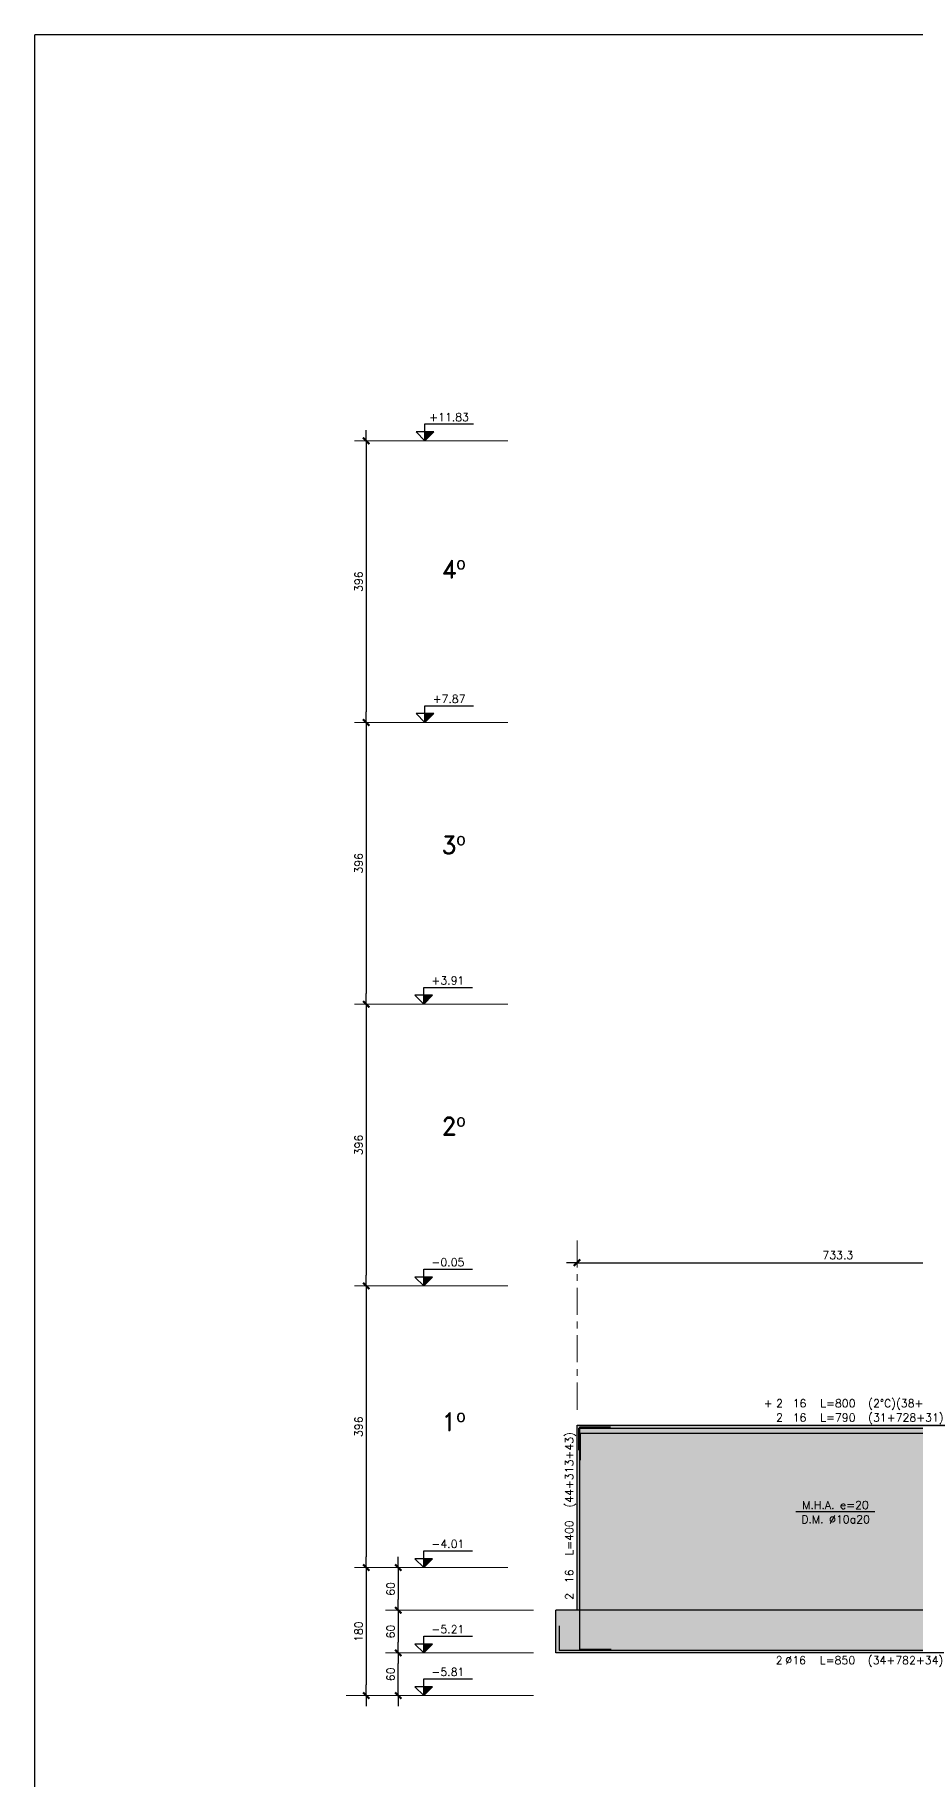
# Model space of a CAD drawing. Extents: x -9282 to 18119, y -11629 to 17404.
# Drawn here: x -58 to 1179, y 1671 to 4123 of the extents above; entities that cross this region are included whole.
import ezdxf
from ezdxf.enums import TextEntityAlignment as Align

# ---------------------------------------------------------------- set-up
doc = ezdxf.new("R2010")
doc.units = 0
doc.header["$LTSCALE"] = 30
doc.header["$MEASUREMENT"] = 0
doc.linetypes.add('EJEH$0$Grid Line', pattern=[2.2225, 1.27, -0.3175, 0.3175, -0.3175])
doc.linetypes.add('EJEH$0$RLE-PROYECCION', pattern=[0.71438, 0.47625, -0.23813])
doc.layers.get('0').update_dxf_attribs({"linetype": 'CONTINUOUS'})
doc.layers.add('EJEH$0$RLA-ACHURADO', color=30, linetype='EJEH$0$RLE-PROYECCION', lineweight=15, transparency=0.7)
for name, color, linetype, lineweight in [('EJEH$0$RLA-CONTORNO', 30, 'CONTINUOUS', 25), ('EJEH$0$RLA-NIVEL-1', 1, 'CONTINUOUS', 9), ('EJEH$0$RLA-SELLO', 3, 'CONTINUOUS', 9), ('EJEH$0$RLE-EJES-AUXILIAR', 1, 'EJEH$0$Grid Line', 15)]:
    doc.layers.add(name, color=color, linetype=linetype, lineweight=lineweight)
for name, color, linetype in [('EJEH$0$RLA-COTAS1', 2, 'CONTINUOUS'), ('EJEH$0$RLA-FE', 7, 'CONTINUOUS'), ('EJEH$0$RLA-TEXTOS-FE', 9, 'CONTINUOUS'), ('EJEH$0$RLA-TEXTOS1', 9, 'CONTINUOUS'), ('EJEH$0$RLA-TEXTOS2', 6, 'CONTINUOUS'), ('RLA-FORMATO', 7, 'CONTINUOUS')]:
    doc.layers.add(name, color=color, linetype=linetype)
doc.styles.add('EJEH$0$RomanD', font='romand.shx', dxfattribs={"height": 31.5})
doc.styles.add('EJEH$0$RomanS', font='romans.shx', dxfattribs={"height": 11.25})
doc.dimstyles.new('EJEH$0$ING-50', dxfattribs={"dimscale": 50, "dimtxt": 0.27, "dimasz": 0.3, "dimexe": 0, "dimexo": 0, "dimgap": 0.1, "dimtad": 1, "dimdec": 1, "dimzin": 12, "dimdsep": 46, "dimtxsty": 'EJEH$0$RomanS', "dimblk": 'EJEH$0$TICK1', "dimblk1": 'EJEH$0$TICK1', "dimblk2": 'EJEH$0$TICK1', "dimcen": 0.09, "dimclrd": 2, "dimclre": 1, "dimclrt": 3, "dimadec": 0, "dimazin": 0, "dimtfac": 1, "dimtdec": 0, "dimtix": 1, "dimtmove": 2, "dimatfit": 3, "dimldrblk": 'EJEH$0$TICK1', "dimfxl": 0, "dimfxlon": 1, "dimtolj": 1, "dimtzin": 0, "dimarcsym": 0})

# ---------------------------------------------------------------- blocks, each defined once
blk = doc.blocks.new('EJEH$0$TICK1')
at = {"color": 2}
for points in [[(0, 0), (-1, 0)], [(0, 0), (1, 0)]]:
    blk.add_lwpolyline(points, dxfattribs=at)
at = {"color": 2, "const_width": 0.2}
blk.add_lwpolyline([(-0.3, -0.3), (0.3, 0.3)], dxfattribs=at)
blk = doc.blocks.new('EJEH$0$DIMBLOCK7-EJE H')
at = {"layer": 'EJEH$0$RLA-COTAS1', "color": 2, "lineweight": -2, "transparency": 16777216}
blk.add_line((-2503.7, 1168), (-2503.7, 802), dxfattribs=at)
at = {"layer": 'EJEH$0$RLA-COTAS1', "color": 2, "lineweight": -2, "transparency": 16777216, "xscale": 15, "yscale": 15, "zscale": 15}
for p, rotation in [((-2503.7, 1183), 90), ((-2503.7, 787), 270)]:
    blk.add_blockref('EJEH$0$TICK1', p, dxfattribs=dict(at, rotation=rotation))
at = {"layer": 'EJEH$0$RLA-COTAS1', "color": 3, "transparency": 16777216, "insert": (-2514.4, 985), "char_height": 11.25, "attachment_point": 5, "rotation": 90, "style": 'EJEH$0$RomanS'}
blk.add_mtext('\\A1;396', dxfattribs=at)
blk = doc.blocks.new('EJEH$0$DIMBLOCK8-EJE H')
at = {"layer": 'EJEH$0$RLA-COTAS1', "color": 2, "lineweight": -2, "transparency": 16777216}
blk.add_line((-2503.7, 772), (-2503.7, 406), dxfattribs=at)
at = {"layer": 'EJEH$0$RLA-COTAS1', "color": 2, "lineweight": -2, "transparency": 16777216, "xscale": 15, "yscale": 15, "zscale": 15}
for p, rotation in [((-2503.7, 787), 90), ((-2503.7, 391), 270)]:
    blk.add_blockref('EJEH$0$TICK1', p, dxfattribs=dict(at, rotation=rotation))
at = {"layer": 'EJEH$0$RLA-COTAS1', "color": 3, "transparency": 16777216, "insert": (-2514.4, 589), "char_height": 11.25, "attachment_point": 5, "rotation": 90, "style": 'EJEH$0$RomanS'}
blk.add_mtext('\\A1;396', dxfattribs=at)
blk = doc.blocks.new('EJEH$0$DIMBLOCK9-EJE H')
at = {"layer": 'EJEH$0$RLA-COTAS1', "color": 2, "lineweight": -2, "transparency": 16777216}
blk.add_line((-2503.7, 376), (-2503.7, 10), dxfattribs=at)
at = {"layer": 'EJEH$0$RLA-COTAS1', "color": 2, "lineweight": -2, "transparency": 16777216, "xscale": 15, "yscale": 15, "zscale": 15}
for p, rotation in [((-2503.7, 391), 90), ((-2503.7, -5), 270)]:
    blk.add_blockref('EJEH$0$TICK1', p, dxfattribs=dict(at, rotation=rotation))
at = {"layer": 'EJEH$0$RLA-COTAS1', "color": 3, "transparency": 16777216, "insert": (-2514.4, 193), "char_height": 11.25, "attachment_point": 5, "rotation": 90, "style": 'EJEH$0$RomanS'}
blk.add_mtext('\\A1;396', dxfattribs=at)
blk = doc.blocks.new('EJEH$0$DIMBLOCK10-EJE H')
at = {"layer": 'EJEH$0$RLA-COTAS1', "color": 2, "lineweight": -2, "transparency": 16777216}
blk.add_line((-2503.7, -20), (-2503.7, -386), dxfattribs=at)
at = {"layer": 'EJEH$0$RLA-COTAS1', "color": 2, "lineweight": -2, "transparency": 16777216, "xscale": 15, "yscale": 15, "zscale": 15}
for p, rotation in [((-2503.7, -5), 90), ((-2503.7, -401), 270)]:
    blk.add_blockref('EJEH$0$TICK1', p, dxfattribs=dict(at, rotation=rotation))
at = {"layer": 'EJEH$0$RLA-COTAS1', "color": 3, "transparency": 16777216, "insert": (-2514.4, -203), "char_height": 11.25, "attachment_point": 5, "rotation": 90, "style": 'EJEH$0$RomanS'}
blk.add_mtext('\\A1;396', dxfattribs=at)
blk = doc.blocks.new('EJEH$0$DIMBLOCK11-EJE H')
at = {"layer": 'EJEH$0$RLA-COTAS1', "color": 2, "lineweight": -2, "transparency": 16777216}
blk.add_line((-2503.7, -416), (-2503.7, -566), dxfattribs=at)
at = {"layer": 'EJEH$0$RLA-COTAS1', "color": 2, "lineweight": -2, "transparency": 16777216, "xscale": 15, "yscale": 15, "zscale": 15}
for p, rotation in [((-2503.7, -401), 90), ((-2503.7, -581), 270)]:
    blk.add_blockref('EJEH$0$TICK1', p, dxfattribs=dict(at, rotation=rotation))
at = {"layer": 'EJEH$0$RLA-COTAS1', "color": 3, "transparency": 16777216, "insert": (-2514.4, -491), "char_height": 11.25, "attachment_point": 5, "rotation": 90, "style": 'EJEH$0$RomanS'}
blk.add_mtext('\\A1;180', dxfattribs=at)
blk = doc.blocks.new('EJEH$0$DIMBLOCK12-EJE H')
at = {"layer": 'EJEH$0$RLA-COTAS1', "color": 2, "lineweight": -2, "transparency": 16777216}
blk.add_line((-2458.7, -416), (-2458.7, -446), dxfattribs=at)
at = {"layer": 'EJEH$0$RLA-COTAS1', "color": 2, "lineweight": -2, "transparency": 16777216, "xscale": 15, "yscale": 15, "zscale": 15}
for p, rotation in [((-2458.7, -401), 90), ((-2458.7, -461), 270)]:
    blk.add_blockref('EJEH$0$TICK1', p, dxfattribs=dict(at, rotation=rotation))
at = {"layer": 'EJEH$0$RLA-COTAS1', "color": 3, "transparency": 16777216, "insert": (-2469.4, -431), "char_height": 11.25, "attachment_point": 5, "rotation": 90, "style": 'EJEH$0$RomanS'}
blk.add_mtext('\\A1;60', dxfattribs=at)
blk = doc.blocks.new('EJEH$0$DIMBLOCK13-EJE H')
at = {"layer": 'EJEH$0$RLA-COTAS1', "color": 2, "lineweight": -2, "transparency": 16777216}
blk.add_line((-2458.7, -476), (-2458.7, -506), dxfattribs=at)
at = {"layer": 'EJEH$0$RLA-COTAS1', "color": 2, "lineweight": -2, "transparency": 16777216, "xscale": 15, "yscale": 15, "zscale": 15}
for p, rotation in [((-2458.7, -461), 90), ((-2458.7, -521), 270)]:
    blk.add_blockref('EJEH$0$TICK1', p, dxfattribs=dict(at, rotation=rotation))
at = {"layer": 'EJEH$0$RLA-COTAS1', "color": 3, "transparency": 16777216, "insert": (-2469.4, -491), "char_height": 11.25, "attachment_point": 5, "rotation": 90, "style": 'EJEH$0$RomanS'}
blk.add_mtext('\\A1;60', dxfattribs=at)
blk = doc.blocks.new('EJEH$0$nivel-el')
blk.add_hatch(color=1).paths.add_polyline_path([(0, 0), (12.5, 12.5), (0, 12.5)])
at = {"color": 3}
blk.add_lwpolyline([(0, 0), (12.5, 12.5), (-12.5, 12.5), (0, 0), (0, 23.61), (68.35, 23.61)], dxfattribs=at)
blk.add_lwpolyline([(0, 0), (12.5, 12.5), (0, 12.5), (0, 0)])
at = {"color": 3, "style": 'EJEH$0$RomanS', "flags": 4}
blk.add_attdef('%%P0.00', text='', height=11.25, dxfattribs=at).set_placement((33.96, 27.67), align=Align.CENTER)
blk = doc.blocks.new('*D166')
at = {"layer": 'EJEH$0$RLA-COTAS1', "color": 2, "lineweight": -2, "transparency": 16777216}
blk.add_line((-2458.7, -566), (-2458.7, -536), dxfattribs=at)
at = {"layer": 'EJEH$0$RLA-COTAS1', "color": 2, "lineweight": -2, "transparency": 16777216, "xscale": 15, "yscale": 15, "zscale": 15}
for p, rotation in [((-2458.7, -521), 90), ((-2458.7, -581), 270)]:
    blk.add_blockref('EJEH$0$TICK1', p, dxfattribs=dict(at, rotation=rotation))
at = {"layer": 'EJEH$0$RLA-COTAS1', "color": 3, "transparency": 16777216, "insert": (-2469.4, -551), "char_height": 11.25, "attachment_point": 5, "rotation": 90, "style": 'EJEH$0$RomanS'}
blk.add_mtext('\\A1;60', dxfattribs=at)
blk = doc.blocks.new('*U170')
at = {"layer": 'EJEH$0$RLA-FE'}
for p, q in [((0, -31), (0, 0)), ((0, 0), (646.2, 0)), ((646.2, 0), (696.2, 0)), ((696.2, 0), (728, 0)), ((728, 0), (728, -31))]:
    blk.add_line(p, q, dxfattribs=at)
at = {"layer": 'EJEH$0$RLA-FE', "color": 3, "style": 'EJEH$0$RomanS', "flags": 8}
for tag, p in [('F=', (272.4, 9.3)), ('NUM', (286.8, 9.3))]:
    blk.add_attdef(tag, text='', height=11.2, dxfattribs=at).set_placement(p, align=Align.RIGHT)
at = {"layer": 'EJEH$0$RLA-FE', "color": 3, "style": 'EJEH$0$RomanS'}
for tag, p, flags in [('PHI', (290.7, 9.5), 14), ('DIAM', (300.6, 9.3), 12), ('MINUS', (322.6, 9.3), 13), ('MARK', (336, 9.3), 13), ('TEXTO_FE1', (339.3, 9.3), 8), ('TEXTO_FE2', (406.8, 9.3), 8), ('TIPO', (362.8, -75.8), 13), ('NVECES', (348.9, -94.7), 13), ('NUMFE', (352.9, -114.5), 13), ('CAPA', (361.1, -133.6), 13), ('DESPLAZA', (278.3, -151.6), 13), ('ESPACIO', (284.4, -170), 13), ('CANT', (298.2, -188.8), 13)]:
    blk.add_attdef(tag, p, '', height=11.2, dxfattribs=dict(at, flags=flags))
blk = doc.blocks.new('*D175')
at = {"layer": 'EJEH$0$RLA-COTAS1', "color": 2, "lineweight": -2, "transparency": 16777216}
blk.add_line((-2192.4, 27.6), (-1489.1, 27.6), dxfattribs=at)
at = {"layer": 'EJEH$0$RLA-COTAS1', "color": 2, "lineweight": -2, "transparency": 16777216, "xscale": 15, "yscale": 15, "zscale": 15, "rotation": 180}
blk.add_blockref('EJEH$0$TICK1', (-2207.4, 27.6), dxfattribs=at)
at = {"layer": 'EJEH$0$RLA-COTAS1', "color": 2, "lineweight": -2, "transparency": 16777216, "xscale": 15, "yscale": 15, "zscale": 15}
blk.add_blockref('EJEH$0$TICK1', (-1474.1, 27.6), dxfattribs=at)
at = {"layer": 'EJEH$0$RLA-COTAS1', "color": 3, "transparency": 16777216, "insert": (-1840.7, 38.3), "char_height": 11.25, "attachment_point": 5, "style": 'EJEH$0$RomanS'}
blk.add_mtext('\\A1;733.3', dxfattribs=at)
blk = doc.blocks.new('*U177')
at = {"layer": 'EJEH$0$RLA-FE'}
for p, q in [((0, -38), (0, 0)), ((0, 0), (641.2, 0)), ((641.2, 0), (691.2, 0)), ((691.2, 0), (723, 0)), ((723, 0), (723, -39))]:
    blk.add_line(p, q, dxfattribs=at)
at = {"layer": 'EJEH$0$RLA-FE', "color": 3, "style": 'EJEH$0$RomanS', "flags": 8}
for tag, p in [('F=', (269.9, 36.3)), ('NUM', (284.3, 36.3))]:
    blk.add_attdef(tag, text='', height=11.2, dxfattribs=at).set_placement(p, align=Align.RIGHT)
at = {"layer": 'EJEH$0$RLA-FE', "color": 3, "style": 'EJEH$0$RomanS'}
for tag, p, flags in [('PHI', (288.2, 36.5), 14), ('DIAM', (298.1, 36.3), 12), ('MINUS', (320.1, 36.3), 13), ('MARK', (333.5, 36.3), 13), ('TEXTO_FE1', (336.8, 36.3), 8), ('TEXTO_FE2', (404.3, 36.3), 8), ('TIPO', (360.3, -75.8), 13), ('NVECES', (346.4, -94.7), 13), ('NUMFE', (350.4, -114.5), 13), ('CAPA', (358.6, -133.6), 13), ('DESPLAZA', (278.3, -151.6), 13), ('ESPACIO', (284.4, -170), 13), ('CANT', (298.2, -188.8), 13)]:
    blk.add_attdef(tag, p, '', height=11.2, dxfattribs=dict(at, flags=flags))
blk = doc.blocks.new('*U178')
at = {"layer": 'EJEH$0$RLA-FE'}
for p, q in [((0, -44), (0, 0)), ((0, 0), (231.2, 0)), ((231.2, 0), (281.2, 0)), ((281.2, 0), (313, 0)), ((313, 0), (313, -43))]:
    blk.add_line(p, q, dxfattribs=at)
at = {"layer": 'EJEH$0$RLA-FE', "color": 3, "style": 'EJEH$0$RomanS', "flags": 8}
for tag, p in [('F=', (64.9, 9.3)), ('NUM', (79.3, 9.3))]:
    blk.add_attdef(tag, text='', height=11.2, dxfattribs=at).set_placement(p, align=Align.RIGHT)
at = {"layer": 'EJEH$0$RLA-FE', "color": 3, "style": 'EJEH$0$RomanS'}
for tag, p, flags in [('PHI', (83.2, 9.5), 14), ('DIAM', (93.1, 9.3), 12), ('MINUS', (115.1, 9.3), 13), ('MARK', (128.5, 9.3), 13), ('TEXTO_FE1', (131.8, 9.3), 8), ('TEXTO_FE2', (199.3, 9.3), 8), ('TIPO', (155.3, -75.8), 13), ('NVECES', (141.4, -94.7), 13), ('NUMFE', (145.4, -114.5), 13), ('CAPA', (153.6, -133.6), 13), ('DESPLAZA', (278.3, -151.6), 13), ('ESPACIO', (284.4, -170), 13), ('CANT', (298.2, -188.8), 13)]:
    blk.add_attdef(tag, p, '', height=11.2, dxfattribs=dict(at, flags=flags))
blk = doc.blocks.new('*U180')
at = {"layer": 'EJEH$0$RLA-FE'}
for p, q in [((0, 34), (0, 0)), ((782, 0), (782, 34)), ((0, 0), (700.2, 0)), ((700.2, 0), (750.2, 0)), ((750.2, 0), (782, 0))]:
    blk.add_line(p, q, dxfattribs=at)
at = {"layer": 'EJEH$0$RLA-FE', "color": 3, "style": 'EJEH$0$RomanS', "flags": 8}
for tag, p in [('F=', (299.4, -19.9)), ('NUM', (313.8, -19.9))]:
    blk.add_attdef(tag, text='', height=11.2, dxfattribs=at).set_placement(p, align=Align.RIGHT)
at = {"layer": 'EJEH$0$RLA-FE', "color": 3, "style": 'EJEH$0$RomanS'}
for tag, p, flags in [('PHI', (317.7, -19.7), 12), ('DIAM', (327.6, -19.9), 12), ('MINUS', (349.6, -19.9), 13), ('MARK', (363, -19.9), 13), ('TEXTO_FE1', (366.3, -19.9), 8), ('TEXTO_FE2', (433.8, -19.9), 8), ('TIPO', (389.8, -57.9), 13), ('NVECES', (375.9, -76.9), 13), ('NUMFE', (379.9, -96.6), 13), ('CAPA', (388.1, -115.7), 13), ('DESPLAZA', (277.2, -134.2), 13), ('ESPACIO', (283.2, -152.5), 13), ('CANT', (297.1, -171.3), 13)]:
    blk.add_attdef(tag, p, '', height=11.2, dxfattribs=dict(at, flags=flags))
blk = doc.blocks.new('EJEH')
at = {"layer": 'EJEH$0$RLA-ACHURADO'}
h = blk.add_hatch(dxfattribs=at)
h.set_pattern_fill('SAND - DENSE', color=256, style=0, pattern_type=2)
h.set_pattern_definition([(0, (-1046.108, -1997.392), (20.32, 5.08), [1.676, -13.564, 1.676, -13.564, -81.28]), (0, (-1046.108, -1997.392), (20.32, 5.08), [-30.48, 1.676, -28.804, 1.676, -13.564, -35.56]), (0, (-1046.108, -1997.392), (20.32, 5.08), [-76.2, 1.676, -8.484, 1.676, -23.724]), (120, (-1038.488, -1994.852), (-14.559409, 15.057636), [1.676, -13.564, 1.676, -13.564, -81.28]), (120, (-1038.488, -1994.852), (-14.559409, 15.057636), [-30.48, 1.676, -28.804, 1.676, -13.564, -35.56]), (120, (-1038.488, -1994.852), (-14.559409, 15.057636), [-76.2, 1.676, -8.484, 1.676, -23.724]), (240, (-1035.948, -1984.692), (-5.760591, -20.137636), [1.676, -13.564, 1.676, -13.564, -81.28]), (240, (-1035.948, -1984.692), (-5.760591, -20.137636), [-30.48, 1.676, -28.804, 1.676, -13.564, -35.56]), (240, (-1035.948, -1984.692), (-5.760591, -20.137636), [-76.2, 1.676, -8.484, 1.676, -23.724])])
h.paths.add_polyline_path([(-2207.36, -461), (-1474.06, -461), (-1474.06, -201), (-2207.36, -201)])
h = blk.add_hatch(dxfattribs=at)
h.set_pattern_fill('SAND - DENSE', color=256, style=0, pattern_type=2)
h.set_pattern_definition([(0, (-1076.108, -2057.392), (20.32, 5.08), [1.676, -13.564, 1.676, -13.564, -81.28]), (0, (-1076.108, -2057.392), (20.32, 5.08), [-30.48, 1.676, -28.804, 1.676, -13.564, -35.56]), (0, (-1076.108, -2057.392), (20.32, 5.08), [-76.2, 1.676, -8.484, 1.676, -23.724]), (120, (-1068.488, -2054.852), (-14.559409, 15.057636), [1.676, -13.564, 1.676, -13.564, -81.28]), (120, (-1068.488, -2054.852), (-14.559409, 15.057636), [-30.48, 1.676, -28.804, 1.676, -13.564, -35.56]), (120, (-1068.488, -2054.852), (-14.559409, 15.057636), [-76.2, 1.676, -8.484, 1.676, -23.724]), (240, (-1065.948, -2044.692), (-5.760591, -20.137636), [1.676, -13.564, 1.676, -13.564, -81.28]), (240, (-1065.948, -2044.692), (-5.760591, -20.137636), [-30.48, 1.676, -28.804, 1.676, -13.564, -35.56]), (240, (-1065.948, -2044.692), (-5.760591, -20.137636), [-76.2, 1.676, -8.484, 1.676, -23.724])])
h.paths.add_polyline_path([(-2237.36, -521), (-1445.06, -521), (-1445.06, -461), (-2237.36, -461)])
at = {"layer": 'EJEH$0$RLA-CONTORNO'}
for p, q in [((-2207.36, -201), (-1474.06, -201)), ((-2207.36, -461), (-2207.36, -201)), ((-2237.36, -521), (-2237.36, -461)), ((-2207.36, -461), (-2237.36, -461)), ((-1474.06, -461), (-2207.36, -461)), ((-1445.06, -521), (-2237.36, -521))]:
    blk.add_line(p, q, dxfattribs=at)
at = {"layer": 'EJEH$0$RLA-NIVEL-1'}
for p, q in [((-2520.18, 1183), (-2304.52, 1183)), ((-2520.18, 787), (-2304.52, 787)), ((-2520.18, 391), (-2304.52, 391)), ((-2520.18, -5), (-2304.52, -5)), ((-2520.18, -401), (-2304.52, -401)), ((-2268.51, -461), (-2476.61, -461)), ((-2268.51, -521), (-2476.61, -521)), ((-2268.51, -581), (-2531.75, -581))]:
    blk.add_line(p, q, dxfattribs=at)
at = {"layer": 'EJEH$0$RLA-SELLO'}
blk.add_line((-2531.75, -581), (-2372.44, -581), dxfattribs=at)
at = {"layer": 'EJEH$0$RLA-TEXTOS1', "color": 5}
blk.add_line((-1899.87, -322.26), (-1788.67, -322.26), dxfattribs=at)
at = {"layer": 'EJEH$0$RLE-EJES-AUXILIAR'}
blk.add_line((-2207.36, -179.08), (-2207.36, 60.64), dxfattribs=at)
ref = blk.add_blockref('EJEH$0$nivel-el', (-2421.18, 1183))
ref.add_attrib('%%P0.00', '+11.83', dxfattribs={"color": 3, "height": 11.25, "style": 'EJEH$0$RomanS'}).set_placement((-2387.22, 1210.67), align=Align.CENTER)
ref = blk.add_blockref('EJEH$0$nivel-el', (-2421.18, 787))
ref.add_attrib('%%P0.00', '+7.87', dxfattribs={"color": 3, "height": 11.25, "style": 'EJEH$0$RomanS'}).set_placement((-2387.22, 814.67), align=Align.CENTER)
ref = blk.add_blockref('EJEH$0$nivel-el', (-2422.84, 391))
ref.add_attrib('%%P0.00', '+3.91', dxfattribs={"color": 3, "height": 11.25, "style": 'EJEH$0$RomanS'}).set_placement((-2388.88, 418.67), align=Align.CENTER)
ref = blk.add_blockref('EJEH$0$nivel-el', (-2422.84, -5))
ref.add_attrib('%%P0.00', '-0.05', dxfattribs={"color": 3, "height": 11.25, "style": 'EJEH$0$RomanS'}).set_placement((-2388.88, 22.67), align=Align.CENTER)
ref = blk.add_blockref('EJEH$0$nivel-el', (-2422.84, -401))
ref.add_attrib('%%P0.00', '-4.01', dxfattribs={"color": 3, "height": 11.25, "style": 'EJEH$0$RomanS'}).set_placement((-2388.88, -373.33), align=Align.CENTER)
ref = blk.add_blockref('EJEH$0$nivel-el', (-2422.84, -521))
ref.add_attrib('%%P0.00', '-5.21', dxfattribs={"color": 3, "height": 11.25, "style": 'EJEH$0$RomanS'}).set_placement((-2388.88, -493.33), align=Align.CENTER)
ref = blk.add_blockref('EJEH$0$nivel-el', (-2422.84, -581))
ref.add_attrib('%%P0.00', '-5.81', dxfattribs={"color": 3, "height": 11.25, "style": 'EJEH$0$RomanS'}).set_placement((-2388.88, -553.33), align=Align.CENTER)
at = {"layer": 'EJEH$0$RLA-FE'}
ref = blk.add_blockref('*U177', (-2202.36, -212), dxfattribs=at)
ref.add_attrib('DIAM', '16', (-1904.26, -175.68), dxfattribs={"color": 3, "height": 11.25, "style": 'EJEH$0$RomanS'})
ref.add_attrib('NUM', '2', dxfattribs={"color": 3, "height": 11.25, "style": 'EJEH$0$RomanS'}).set_placement((-1918.01, -175.68), align=Align.RIGHT)
ref.add_attrib('TEXTO_FE1', 'L=800', (-1865.55, -175.68), dxfattribs={"color": 3, "height": 11.25, "style": 'EJEH$0$RomanS'})
ref.add_attrib('TEXTO_FE2', '(2°C)(38+723+39)', (-1798.03, -175.66), dxfattribs={"color": 3, "height": 11.25, "style": 'EJEH$0$RomanS'})
ref.add_attrib('F=', '+', dxfattribs={"color": 3, "height": 11.25, "style": 'EJEH$0$RomanS'}).set_placement((-1932.42, -175.68), align=Align.RIGHT)
ref = blk.add_blockref('*U170', (-2204.86, -205), dxfattribs=at)
ref.add_attrib('DIAM', '16', (-1904.26, -195.68), dxfattribs={"color": 3, "height": 11.25, "style": 'EJEH$0$RomanS'})
ref.add_attrib('NUM', '2', dxfattribs={"color": 3, "height": 11.25, "style": 'EJEH$0$RomanS'}).set_placement((-1918.01, -195.68), align=Align.RIGHT)
ref.add_attrib('TEXTO_FE1', 'L=790', (-1865.55, -195.68), dxfattribs={"color": 3, "height": 11.25, "style": 'EJEH$0$RomanS'})
ref.add_attrib('TEXTO_FE2', '(31+728+31)', (-1798.03, -195.66), dxfattribs={"color": 3, "height": 11.25, "style": 'EJEH$0$RomanS'})
ref = blk.add_blockref('*U178', (-2203.36, -516), dxfattribs=dict(at, rotation=90))
ref.add_attrib('DIAM', '16', (-2212.68, -422.9), dxfattribs={"color": 3, "height": 11.25, "rotation": 90, "style": 'EJEH$0$RomanS'})
ref.add_attrib('NUM', '2', dxfattribs={"color": 3, "height": 11.25, "rotation": 90, "style": 'EJEH$0$RomanS'}).set_placement((-2212.68, -436.65), align=Align.RIGHT)
ref.add_attrib('TEXTO_FE1', 'L=400', (-2212.68, -384.19), dxfattribs={"color": 3, "height": 11.25, "rotation": 90, "style": 'EJEH$0$RomanS'})
ref.add_attrib('TEXTO_FE2', '(44+313+43)', (-2212.7, -316.67), dxfattribs={"color": 3, "height": 11.25, "rotation": 90, "style": 'EJEH$0$RomanS'})
ref = blk.add_blockref('*U180', (-2232.36, -517), dxfattribs=at)
ref.add_attrib('DIAM', '16', (-1904.76, -536.89), dxfattribs={"color": 3, "height": 11.25, "style": 'EJEH$0$RomanS'})
ref.add_attrib('NUM', '2', dxfattribs={"color": 3, "height": 11.25, "style": 'EJEH$0$RomanS'}).set_placement((-1918.51, -536.89), align=Align.RIGHT)
ref.add_attrib('TEXTO_FE1', 'L=850', (-1866.05, -536.89), dxfattribs={"color": 3, "height": 11.25, "style": 'EJEH$0$RomanS'})
ref.add_attrib('TEXTO_FE2', '(34+782+34)', (-1798.53, -536.88), dxfattribs={"color": 3, "height": 11.25, "style": 'EJEH$0$RomanS'})
ref.add_attrib('PHI', '%%C', (-1914.62, -536.68), dxfattribs={"color": 3, "height": 11.25, "style": 'EJEH$0$RomanS'})
at = {"layer": 'EJEH$0$RLA-TEXTOS-FE', "color": 9, "style": 'EJEH$0$RomanS'}
blk.add_text('D.M. %%C10a20', height=11.25, dxfattribs=at).set_placement((-1843.86, -338.82), align=Align.CENTER)
at = {"layer": 'EJEH$0$RLA-TEXTOS1', "color": 9, "style": 'EJEH$0$RomanS'}
blk.add_text('M.H.A. e=20', height=11.25, dxfattribs=at).set_placement((-1844.02, -318.66), align=Align.CENTER)
at = {"layer": 'EJEH$0$RLA-TEXTOS2', "color": 5, "char_height": 25, "attachment_point": 5, "line_spacing_factor": 0.941778, "style": 'EJEH$0$RomanD'}
for s, insert, width in [('4º', (-2381.22, 1002.65), 69.2039), ('3º', (-2381.22, 614.83), 65.6873), ('2º', (-2381.22, 219.46), 62.4158), ('1º', (-2381.22, -195.93), 57.2916)]:
    blk.add_mtext(s, dxfattribs=dict(at, insert=insert, width=width))
at = {"layer": 'EJEH$0$RLA-COTAS1'}
for base, p1, p2, angle, picture, middle in [((-2503.73, 787), (-2498.73, 1183), (-2498.73, 787), 90, 'EJEH$0$DIMBLOCK7-EJE H', (-2514.35, 985)), ((-2503.73, 391), (-2498.73, 787), (-2498.73, 391), 90, 'EJEH$0$DIMBLOCK8-EJE H', (-2514.35, 589)), ((-2503.73, -5), (-2498.73, 391), (-2498.73, -5), 90, 'EJEH$0$DIMBLOCK9-EJE H', (-2514.35, 193)), ((-2503.73, -401), (-2498.73, -5), (-2498.73, -401), 90, 'EJEH$0$DIMBLOCK10-EJE H', (-2514.35, -203)), ((-2503.73, -581), (-2498.73, -401), (-2498.73, -581), 90, 'EJEH$0$DIMBLOCK11-EJE H', (-2514.35, -491)), ((-2458.73, -461), (-2453.73, -401), (-2453.73, -461), 90, 'EJEH$0$DIMBLOCK12-EJE H', (-2469.35, -431)), ((-2458.73, -521), (-2453.73, -461), (-2453.73, -521), 90, 'EJEH$0$DIMBLOCK13-EJE H', (-2469.35, -491)), ((-2458.73, -521), (-2453.73, -581), (-2453.73, -521), 270, '*D166', (-2469.35, -551))]:
    dim = blk.add_linear_dim(base=base, p1=p1, p2=p2, angle=angle, dimstyle='EJEH$0$ING-50', override={"dimexe": 0, "dimexo": 0, "dimdec": 1, "dimfxl": 0, "dimfxlon": 1}, dxfattribs=at)
    dim.commit()
    dim.dimension.update_dxf_attribs({"geometry": picture, "text_midpoint": middle})
dim = blk.add_linear_dim(base=(-1474.06, 27.63), p1=(-2207.36, 32.63), p2=(-1474.06, 32.63), dimstyle='EJEH$0$ING-50', override={"dimexe": 0, "dimexo": 0, "dimdec": 1, "dimfxl": 0, "dimfxlon": 1}, dxfattribs=at)
dim.commit()
dim.dimension.update_dxf_attribs({"geometry": '*D175', "text_midpoint": (-1840.71, 38.25)})

msp = doc.modelspace()

# ---------------------------------------------------------------- linework, layer by layer
at = {"layer": 'RLA-FORMATO', "color": 6, "linetype": 'Continuous'}
for p in [(-58.1, 68.1), (5686.9, 4123.1)]:
    msp.add_line(p, (-58.1, 4123.1), dxfattribs=at)

# ---------------------------------------------------------------- block references
msp.add_blockref('EJEH', (2911.4, 2369.5))

doc.saveas('drawing.dxf')
